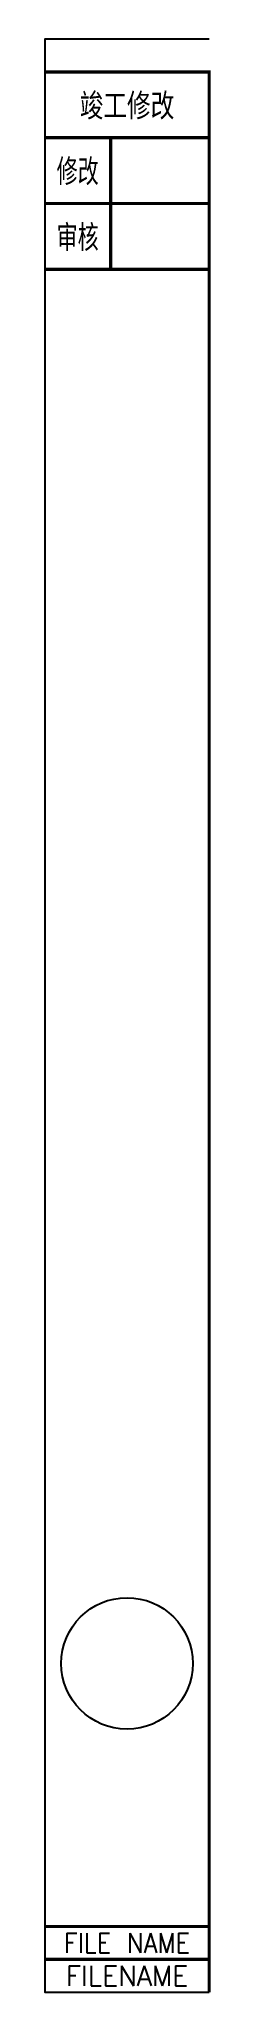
# Model space of a CAD drawing. Header units: millimetres. Extents: x 0 to 25, y 0 to 297.
import ezdxf
from ezdxf.enums import TextEntityAlignment as Align

# ---------------------------------------------------------------- set-up
doc = ezdxf.new("R2010")
doc.units = ezdxf.units.MM
doc.styles.add('CHINESE', font='txt.shx', dxfattribs={"width": 0.9, "bigfont": 'hztxt.shx'})

msp = doc.modelspace()

# ---------------------------------------------------------------- linework, layer by layer
at = {"color": 7}
msp.add_lwpolyline([(25, 297), (0, 297), (0, 0), (25, 0)], dxfattribs=at)
at = {"const_width": 0.5}
msp.add_lwpolyline([(0, 292), (25, 292), (25, 0)], dxfattribs=at)
at = {"color": 7}
for points in [[(0, 282, 0.5, 0.5, 0), (25, 282, 0.5, 0.5, 0)], [(10, 262, 0.5, 0.5, 0), (10, 282, 0.5, 0.5, 0)], [(0, 272, 0.5, 0.5, 0), (25, 272, 0.5, 0.5, 0)], [(0, 262, 0.5, 0.5, 0), (25, 262, 0.5, 0.5, 0)], [(0, 5, 0.5, 0.5, 0), (25, 5, 0.5, 0.5, 0), (25, 0, 0, 0, 0)]]:
    msp.add_lwpolyline(points, format="xyseb", dxfattribs=at)
at = {"color": 7, "const_width": 0.5}
msp.add_lwpolyline([(0, 10), (25, 10)], dxfattribs=at)
at = {"color": 7}
msp.add_circle((12.5, 50), 10, dxfattribs=at)

# ---------------------------------------------------------------- texts
at = {"style": 'CHINESE'}
for s, width, p in [('竣工修改', 0.9, (12.5, 287)), ('修改', 0.8, (5, 277)), ('审核', 0.8, (5, 267))]:
    msp.add_text(s, height=4, dxfattribs=dict(at, width=width)).set_placement(p, align=Align.MIDDLE)
at = {"color": 7, "style": 'CHINESE', "width": 0.9}
msp.add_text('FILE NAME', height=3, dxfattribs=at).set_placement((12.5, 7.5), align=Align.MIDDLE)
at = {"color": 7, "style": 'CHINESE'}
msp.add_attdef('FILENAME', text='PMT', height=3, dxfattribs=at).set_placement((12.5, 2.5), align=Align.MIDDLE)

doc.saveas('drawing.dxf')
